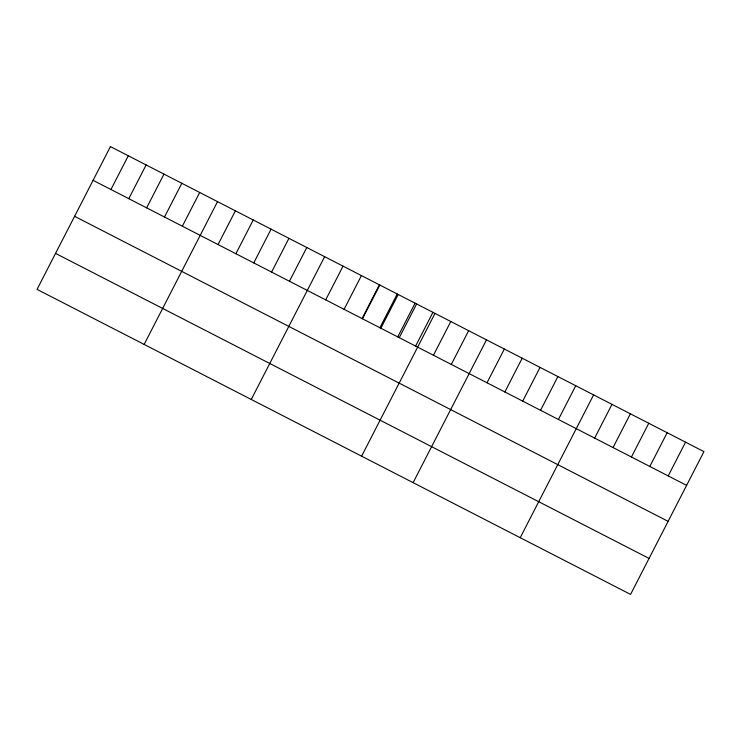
<?xml version="1.0" encoding="UTF-8"?>
<svg xmlns="http://www.w3.org/2000/svg" width="741" height="741" viewBox="0 0 741 741"><rect width="100%" height="100%" fill="white"/><g stroke="black" fill="none" stroke-linecap="round" stroke-linejoin="round"><path stroke-width="1.11" d="M110.937 189.511L128.286 155.767M128.795 198.681L146.134 164.937M146.644 207.86L163.983 174.116M164.493 217.03L181.832 183.286M182.342 226.209L199.69 192.465M144.152 344.426L217.539 201.635M218.049 244.558L235.388 210.815M235.897 253.728L253.237 219.984M253.746 262.907L271.086 229.164M271.595 272.077L288.944 238.333M289.453 281.247L306.793 247.513M251.264 399.464L324.641 256.682M325.688 299.873L343.037 266.13M344.083 309.33L361.423 275.587M362.053 318.565L379.392 284.822M362.479 318.778L379.818 285.035M379.901 327.735L397.241 293.992M380.865 328.235L398.204 294.492M397.75 336.914L415.09 303.171M399.26 337.683L416.599 303.94M415.599 346.084L432.939 312.341M361.608 456.178L434.995 313.397M433.448 355.254L450.797 321.52M451.306 364.433L468.645 330.69M413.117 482.65L486.494 339.86M487.004 382.782L504.343 349.039M504.853 391.952L522.192 358.209M522.701 401.131L540.05 367.388M540.56 410.301L557.899 376.558M558.408 419.48L575.748 385.737M520.219 537.697L593.597 394.907M594.653 438.107L611.992 404.364M613.039 447.555L630.387 413.811M631.434 457.002L648.773 423.268M649.829 466.46L667.169 432.716M668.215 475.907L685.555 442.173M93.088 180.332L686.611 485.364M74.6 216.316L668.113 521.349M55.547 253.394L649.06 558.418M110.428 146.598L37.05 289.379L630.572 594.402L703.95 451.621L110.428 146.598"/></g></svg>
